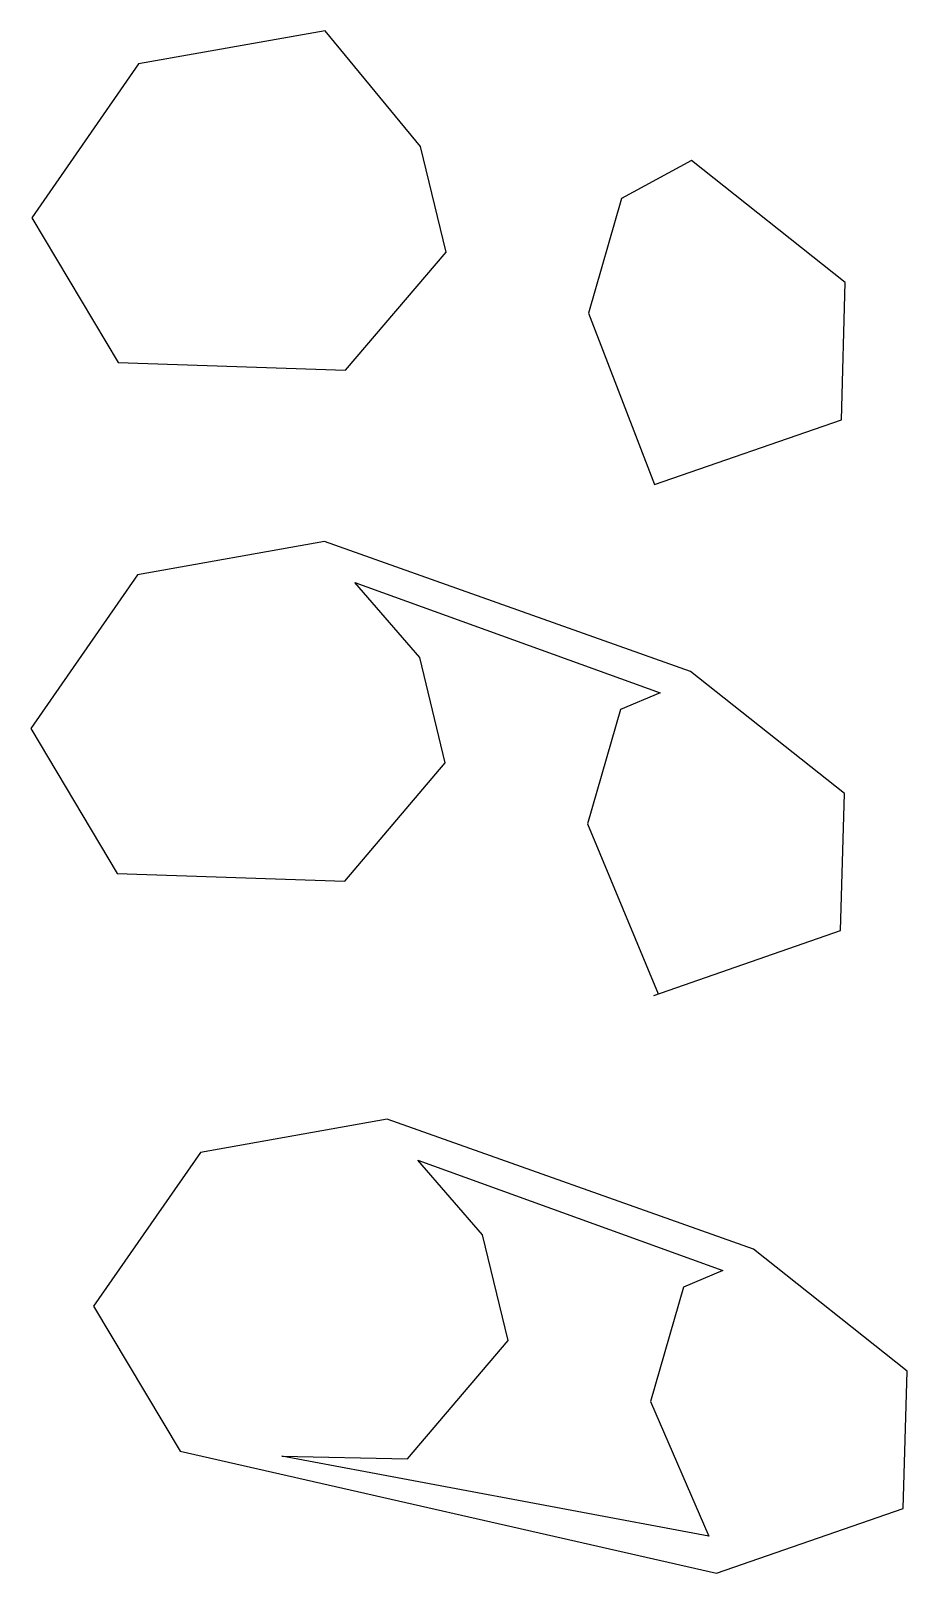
# Paper-space layout 'A4' of a CAD drawing. Header units: millimetres. Extents: x 38 to 174, y 38 to 279.
import ezdxf

# ---------------------------------------------------------------- set-up
doc = ezdxf.new("R2010")
doc.units = ezdxf.units.MM

psp = doc.layouts.new('A4')

# ---------------------------------------------------------------- linework, layer by layer
for p, q in [((83.44, 279.05), (54.29, 273.89)), ((98.31, 261), (83.44, 279.05)), ((54.29, 273.89), (37.64, 249.9)), ((102.28, 244.54), (98.31, 261)), ((140.55, 258.82), (129.64, 252.87)), ((164.54, 239.79), (140.55, 258.82)), ((129.64, 252.87), (124.49, 235.03)), ((37.64, 249.9), (51.12, 227.29)), ((86.61, 226.1), (102.28, 244.54)), ((163.95, 218.37), (164.54, 239.79)), ((124.49, 235.03), (134.8, 208.26)), ((51.12, 227.29), (86.61, 226.1)), ((134.8, 208.26), (163.95, 218.37)), ((83.31, 199.37), (54.16, 194.21)), ((140.42, 179.14), (83.31, 199.37)), ((54.16, 194.21), (37.5, 170.22)), ((88.07, 193.02), (135.66, 175.77)), ((98.18, 181.32), (88.07, 193.02)), ((102.15, 164.86), (98.18, 181.32)), ((164.41, 160.11), (140.42, 179.14)), ((135.66, 175.77), (129.51, 173.19)), ((129.51, 173.19), (124.36, 155.35)), ((37.5, 170.22), (50.99, 147.61)), ((86.48, 146.42), (102.15, 164.86)), ((163.82, 138.69), (164.41, 160.11)), ((124.36, 155.35), (135.39, 128.83)), ((50.99, 147.61), (86.48, 146.42)), ((134.67, 128.58), (163.82, 138.69)), ((93.11, 109.26), (63.96, 104.1)), ((150.22, 89.03), (93.11, 109.26)), ((63.96, 104.1), (47.3, 80.11)), ((97.87, 102.91), (145.46, 85.66)), ((107.98, 91.22), (97.87, 102.91)), ((111.95, 74.76), (107.98, 91.22)), ((174.21, 70), (150.22, 89.03)), ((145.46, 85.66), (139.31, 83.09)), ((139.31, 83.09), (134.15, 65.24)), ((47.3, 80.11), (60.79, 57.51)), ((96.28, 56.32), (111.95, 74.76)), ((173.61, 48.58), (174.21, 70)), ((134.15, 65.24), (143.28, 44.22)), ((60.79, 57.51), (144.47, 38.47)), ((143.28, 44.22), (76.65, 56.71)), ((76.65, 56.71), (96.28, 56.32)), ((144.47, 38.47), (173.61, 48.58))]:
    psp.add_line(p, q)

doc.saveas('drawing.dxf')
